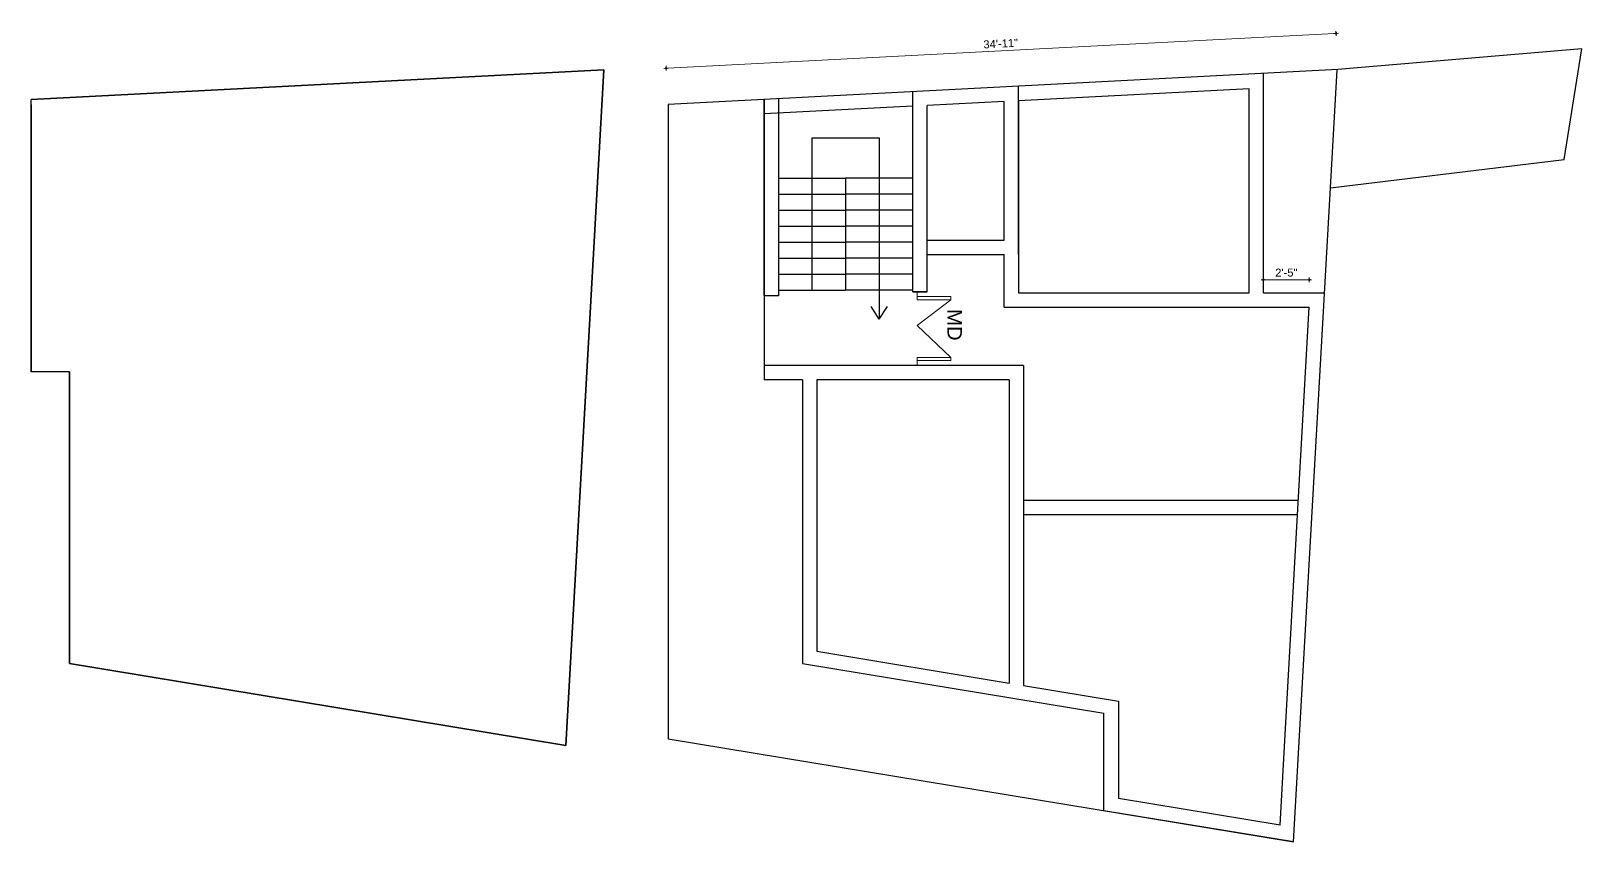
# Model space of a CAD drawing. Header units: inches. Extents: x 21707 to 40312, y -16538 to -7342.
# Drawn here: x 29049 to 30018, y -13692 to -13186 of the extents above; entities that cross this region are included whole.
import ezdxf
from ezdxf.enums import TextEntityAlignment as Align

# ---------------------------------------------------------------- set-up
doc = ezdxf.new("R2010")
doc.units = ezdxf.units.IN
doc.header["$LTSCALE"] = 0.5
doc.header["$MEASUREMENT"] = 0
doc.header["$PDMODE"] = 66
for name, color, linetype, lineweight in [('ELEVATION', 85, 'Continuous', 9), ('hatch', 9, 'Continuous', 0), ('Toilet', 7, 'Continuous', 25)]:
    doc.layers.add(name, color=color, linetype=linetype, lineweight=lineweight)
doc.styles.get("Standard").update_dxf_attribs({"font": 'arial.ttf'})
doc.dimstyles.new('S8', dxfattribs={"dimtxt": 5, "dimasz": 1, "dimexe": 6, "dimexo": 18, "dimgap": 1.9375, "dimtad": 1, "dimdec": 0, "dimzin": 3, "dimdsep": 46, "dimlunit": 4, "dimtxsty": 'Standard', "dimblk": 'dot 2', "dimcen": 12, "dimse1": 1, "dimse2": 1, "dimclrd": 1, "dimclre": 1, "dimclrt": 256, "dimadec": 0, "dimazin": 0, "dimtfac": 0.75, "dimtdec": 0, "dimtix": 1, "dimtmove": 1, "dimatfit": 3, "dimldrblk": 'DOT', "dimfxl": 1, "dimtolj": 1, "dimtzin": 0, "dimlwd": 9, "dimlwe": 9, "dimarcsym": 0})

# ---------------------------------------------------------------- blocks, each defined once
blk = doc.blocks.new('_Dot')
at = {"color": 0, "linetype": 'ByBlock', "lineweight": -2}
blk.add_line((-0.5, 0), (-1, 0), dxfattribs=at)
at = {"color": 0, "linetype": 'ByBlock', "const_width": 0.5}
blk.add_lwpolyline([(-0.25, 0, 1), (0.25, 0, 1)], format="xyb", close=True, dxfattribs=at)
blk = doc.blocks.new('dot1')
at = {"layer": 'hatch'}
h = blk.add_hatch(color=256, dxfattribs=at)
edge = h.paths.add_edge_path()
edge.add_arc((0, 0), 1, 0, 360)
for p, q in [((3, 0), (-3, 0)), ((0, 3), (0, -3))]:
    blk.add_line(p, q, dxfattribs=at)
blk.add_circle((0, 0), 1, dxfattribs=at)
blk = doc.blocks.new('dot 2')
at = {"layer": 'hatch', "xscale": 0.5, "yscale": 0.5, "zscale": 0.5}
blk.add_blockref('dot1', (0, 0), dxfattribs=at)
blk = doc.blocks.new('*D958')
at = {"layer": 'Defpoints', "color": 0, "transparency": 16777216}
for p in [(29864.14, -13187.65), (29865.31, -13210.26), (29446.88, -13232.01)]:
    blk.add_point(p, dxfattribs=at)
at = {"layer": 'Toilet', "color": 1, "lineweight": 9, "transparency": 16777216}
blk.add_line((29446.7, -13209.35), (29863.14, -13187.7), dxfattribs=at)
for p, rotation in [((29864.14, -13187.65), 2.975964946167806), ((29445.7, -13209.4), 182.9759649461678)]:
    blk.add_blockref('dot 2', p, dxfattribs=dict(at, rotation=rotation))
at = {"layer": 'Toilet', "transparency": 16777216, "insert": (29654.69, -13194.04), "char_height": 5, "attachment_point": 5, "rotation": 2.97596}
blk.add_mtext('\\A1;34\'-11"', dxfattribs=at)

msp = doc.modelspace()

# ---------------------------------------------------------------- linework, layer by layer
at = {"layer": 'ELEVATION', "color": 146, "ltscale": 0.25, "true_color": 0x105689}
for p, q in [((29602.53, -13348.93), (29602.53, -13351.93)), ((29602.53, -13351.93), (29623.53, -13351.93)), ((29602.53, -13353.93), (29602.53, -13351.93)), ((29623.53, -13353.93), (29602.53, -13353.93)), ((29623.53, -13353.93), (29602.53, -13369.93)), ((29623.53, -13351.93), (29623.53, -13353.93)), ((29623.53, -13389.93), (29602.53, -13369.93)), ((29623.53, -13389.93), (29602.53, -13389.93)), ((29602.53, -13389.93), (29602.53, -13391.93)), ((29602.53, -13394.93), (29602.53, -13391.93)), ((29602.53, -13391.93), (29623.53, -13391.93)), ((29623.53, -13389.93), (29623.53, -13391.93))]:
    msp.add_line(p, q, dxfattribs=at)
at = {"layer": 'Toilet'}
for p, q in [((30017.77, -13197.35), (29865.31, -13210.26)), ((30006.55, -13266.45), (30017.77, -13197.35)), ((29865.31, -13210.26), (29446.88, -13232.01)), ((29818.81, -13349.64), (29818.81, -13212.68)), ((29837.6, -13692.46), (29864.77, -13210.29)), ((29599.81, -13348.93), (29599.81, -13224.06)), ((29665.81, -13325.72), (29665.81, -13220.63)), ((29809.81, -13349.64), (29809.81, -13222.16)), ((29048.97, -13232.01), (29048.97, -13398.93)), ((29446.88, -13232.01), (29446.88, -13628.01)), ((29506.81, -13228.9), (29506.81, -13351.42)), ((29506.88, -13232.01), (29506.88, -13403.93)), ((29515.81, -13228.43), (29515.81, -13351.42)), ((29608.81, -13348.93), (29608.81, -13232.61)), ((29656.81, -13316.72), (29656.81, -13230.11)), ((29665.81, -13229.64), (29665.81, -13349.64)), ((29536.81, -13347.93), (29536.81, -13252.92)), ((29536.81, -13252.92), (29578.81, -13252.92)), ((29578.81, -13252.92), (29578.81, -13366.01)), ((29860.61, -13284.11), (30006.55, -13266.45)), ((29515.81, -13277.93), (29557.81, -13277.93)), ((29515.81, -13277.93), (29557.81, -13277.93)), ((29557.81, -13277.93), (29557.81, -13347.93)), ((29599.81, -13277.93), (29557.81, -13277.93)), ((29599.81, -13277.93), (29557.81, -13277.93)), ((29515.81, -13287.93), (29557.81, -13287.93)), ((29515.81, -13287.93), (29557.81, -13287.93)), ((29599.81, -13287.93), (29557.81, -13287.93)), ((29599.81, -13287.93), (29557.81, -13287.93)), ((29515.81, -13297.93), (29557.81, -13297.93)), ((29515.81, -13297.93), (29557.81, -13297.93)), ((29599.81, -13297.93), (29557.81, -13297.93)), ((29599.81, -13297.93), (29557.81, -13297.93)), ((29515.81, -13307.93), (29557.81, -13307.93)), ((29515.81, -13307.93), (29557.81, -13307.93)), ((29599.81, -13307.93), (29557.81, -13307.93)), ((29599.81, -13307.93), (29557.81, -13307.93)), ((29515.81, -13317.93), (29557.81, -13317.93)), ((29515.81, -13317.93), (29557.81, -13317.93)), ((29599.81, -13317.93), (29557.81, -13317.93)), ((29599.81, -13317.93), (29557.81, -13317.93)), ((29608.81, -13316.72), (29656.81, -13316.72)), ((29515.81, -13327.93), (29557.81, -13327.93)), ((29515.81, -13327.93), (29557.81, -13327.93)), ((29599.81, -13327.93), (29557.81, -13327.93)), ((29599.81, -13327.93), (29557.81, -13327.93)), ((29608.81, -13325.72), (29656.81, -13325.72)), ((29656.81, -13358.64), (29656.81, -13325.72)), ((29515.81, -13337.93), (29557.81, -13337.93)), ((29515.81, -13337.93), (29557.81, -13337.93)), ((29599.81, -13337.93), (29557.81, -13337.93)), ((29599.81, -13337.93), (29557.81, -13337.93)), ((29515.81, -13347.93), (29557.81, -13347.93)), ((29515.81, -13347.93), (29557.81, -13347.93)), ((29599.81, -13347.93), (29557.81, -13347.93)), ((29599.81, -13347.93), (29557.81, -13347.93)), ((29608.81, -13348.93), (29599.81, -13348.93)), ((29599.81, -13348.93), (29608.81, -13348.93)), ((29665.81, -13349.64), (29809.81, -13349.64)), ((29818.81, -13349.64), (29856.92, -13349.64)), ((29515.81, -13351.42), (29506.81, -13351.42)), ((29578.81, -13366.01), (29573.67, -13358.2)), ((29578.81, -13366.01), (29583.95, -13358.2)), ((29656.81, -13358.64), (29847.4, -13358.64)), ((29668.88, -13394.93), (29506.88, -13394.93)), ((29608.81, -13394.93), (29599.81, -13394.93)), ((29668.88, -13394.93), (29668.88, -13594.7)), ((29072.97, -13398.93), (29048.97, -13398.93)), ((29530.88, -13403.93), (29506.88, -13403.93)), ((29530.88, -13403.93), (29530.88, -13581.06)), ((29659.88, -13403.93), (29539.88, -13403.93)), ((29659.88, -13403.93), (29659.88, -13593.22)), ((29840.1, -13479.2), (29668.88, -13479.2)), ((29840.1, -13488.2), (29668.88, -13488.2)), ((29530.88, -13581.06), (29719.2, -13612.12)), ((29728.2, -13604.48), (29728.2, -13665.3)), ((29719.2, -13672.93), (29719.2, -13612.12)), ((29446.88, -13628.01), (29837.6, -13692.46)), ((29829.18, -13681.95), (29832.57, -13621.7)), ((29829.18, -13681.95), (29728.2, -13665.3)), ((29837.6, -13692.46), (29719.2, -13672.93))]:
    msp.add_line(p, q, dxfattribs=at)
for points in [[(29072.97, -13398.93), (29072.97, -13581.06), (29383.09, -13632.21), (29406.86, -13210.29), (29048.97, -13228.89)], [(29809.81, -13222.16), (29665.81, -13229.64)], [(29506.81, -13228.9), (29506.81, -13351.42)], [(29506.88, -13228.89), (29506.88, -13351.42)], [(29599.81, -13233.07), (29506.88, -13237.91)], [(29656.81, -13230.11), (29608.81, -13232.61)], [(29832.57, -13621.7), (29847.4, -13358.64)], [(29539.88, -13403.93), (29539.88, -13573.42), (29659.88, -13593.22)], [(29668.88, -13594.7), (29728.2, -13604.48)]]:
    msp.add_lwpolyline(points, dxfattribs=at)
msp.add_lwpolyline([(29383.09, -13632.21), (29072.97, -13581.06), (29072.97, -13398.93), (29048.97, -13398.93), (29048.97, -13228.89), (29406.86, -13210.29)], close=True, dxfattribs=at)

# ---------------------------------------------------------------- texts
msp.add_text('MD', height=9.03, rotation=270).set_placement((29625.94, -13369.61), align=Align.MIDDLE_CENTER)

# ---------------------------------------------------------------- dimensions: what is measured, and where the dimension line sits
dim = msp.add_aligned_dim(p1=(29446.88, -13232.01), p2=(29865.31, -13210.26), distance=22.64, dimstyle='S8', override={"dimfxl": 2, "dimfxlon": 1, "dimarcsym": 1}, dxfattribs=at)
dim.commit()
dim.dimension.update_dxf_attribs({"geometry": '*D958', "text_midpoint": (29654.69, -13194.04)})
msp.add_linear_dim(base=(29847.4, -13341.44), p1=(29818.81, -13349.64), p2=(29847.4, -13358.64), dimstyle='S8', override={"dimfxl": 2, "dimfxlon": 1, "dimarcsym": 1}, dxfattribs=at).render()

doc.saveas('drawing.dxf')
